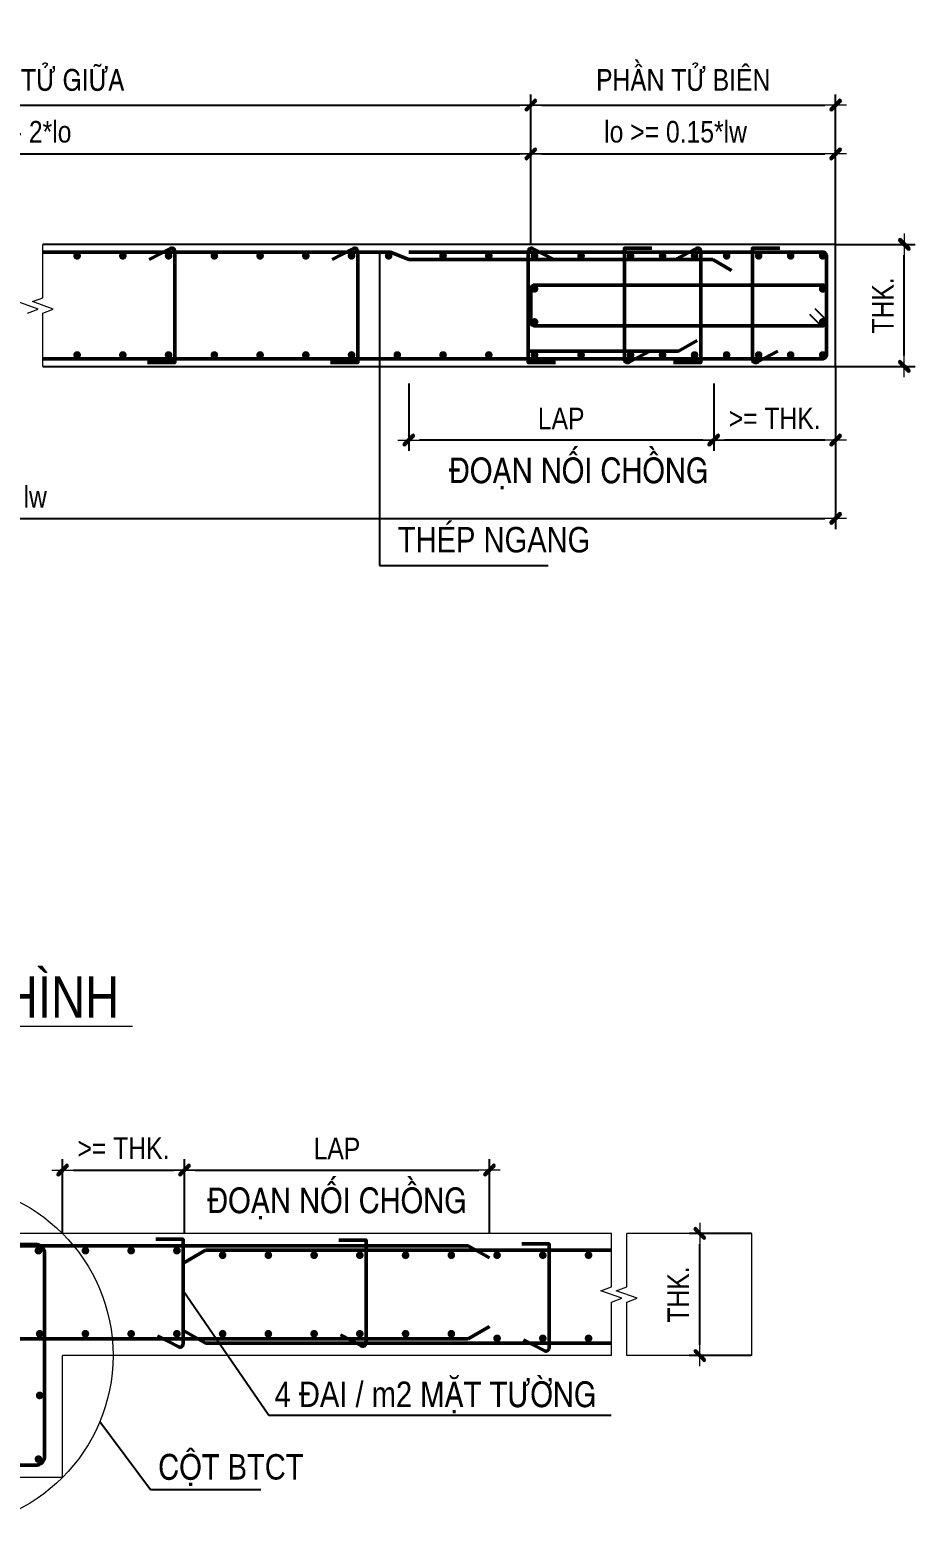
# Model space of a CAD drawing. Header units: millimetres. Extents: x -88960 to 836140, y 175458 to 320791.
# Drawn here: x 135470 to 143681, y 196309 to 210202 of the extents above; entities that cross this region are included whole.
import ezdxf
from ezdxf.enums import TextEntityAlignment as Align

# ---------------------------------------------------------------- set-up
doc = ezdxf.new("R2010")
doc.units = ezdxf.units.MM
doc.header["$LTSCALE"] = 1000
doc.layers.get('DEFPOINTS').update_dxf_attribs({"linetype": 'CONTINUOUS'})
for name, color, linetype, lineweight in [('CHUNHO', 1, 'CONTINUOUS', 13), ('CTHEP', 4, 'CONTINUOUS', 50), ('DBAO', 2, 'CONTINUOUS', 13), ('DGIONG', 4, 'CONTINUOUS', 13), ('KTH', 154, 'CONTINUOUS', 15), ('STICK', 1, 'CONTINUOUS', 9), ('TEXT', 1, 'CONTINUOUS', 15)]:
    doc.layers.add(name, color=color, linetype=linetype, lineweight=lineweight)
doc.layers.add('S-LINK-3', color=3, linetype='CONTINUOUS')
doc.layers.add('SW', color=7, linetype='CONTINUOUS')
doc.styles.add('romans', font='romans.shx', dxfattribs={"width": 0.8})
doc.styles.add('Star-HelCon', font='VHELVCN_0.TTF')
doc.styles.add('TTP-HelCon', font='VHELVCN_0.TTF')
doc.dimstyles.new('Star-100', dxfattribs={"dimscale": 100, "dimtxt": 2, "dimasz": 1, "dimexe": 1, "dimexo": 0.0625, "dimgap": 0.09, "dimtad": 0, "dimtoh": 1, "dimdec": 4, "dimrnd": 1, "dimdsep": 46, "dimtxsty": 'Star-HelCon', "dimblk": 'Stick', "dimcen": 0.09, "dimdle": 1.5, "dimclrd": 256, "dimclre": 256, "dimclrt": 7, "dimadec": 0, "dimazin": 0, "dimtfac": 1, "dimtdec": 4, "dimtix": 1, "dimtmove": 0, "dimatfit": 3, "dimfxl": 0.18, "dimtvp": 1, "dimtolj": 1, "dimtzin": 0, "dimarcsym": 2})
doc.dimstyles.new('TL 20', dxfattribs={"dimscale": 0, "dimtxt": 250, "dimasz": 200, "dimexe": 100, "dimexo": 200, "dimgap": 100, "dimtad": 1, "dimdec": 1, "dimlfac": 0.2, "dimdsep": 46, "dimtxsty": 'romans', "dimcen": 200, "dimdle": 100, "dimclrd": 256, "dimclre": 256, "dimclrt": 1, "dimaunit": 1, "dimadec": 0, "dimazin": 0, "dimtfac": 1, "dimtdec": 1, "dimtix": 1, "dimtmove": 2, "dimatfit": 3, "dimldrblk": 'OPEN30', "dimfxl": 1, "dimtolj": 1, "dimtzin": 0, "dimarcsym": 0})

# ---------------------------------------------------------------- blocks, each defined once
blk = doc.blocks.new('Stick')
at = {"layer": 'STICK'}
h = blk.add_hatch(color=256, dxfattribs=at)
edge = h.paths.add_edge_path()
edge.add_line((0.3, 0.5), (-0.5, -0.3))
edge.add_arc((-0.4, -0.4), 0.141, 135, 315)
edge.add_line((-0.3, -0.5), (0.5, 0.3))
edge.add_arc((0.4, 0.4), 0.141, 315, 495)
blk.add_line((1, 0), (-1, 0), dxfattribs=at)
blk.add_lwpolyline([(0.3, 0.5), (-0.5, -0.3, 1), (-0.3, -0.5), (0.5, 0.3, 1), (0.3, 0.5, 1)], format="xyb", dxfattribs=at)
blk = doc.blocks.new('*D688')
at = {"layer": 'DEFPOINTS', "color": 0, "transparency": 16777216}
for p in [(128094, 207082), (142944, 207082), (142944, 205673)]:
    blk.add_point(p, dxfattribs=at)
at = {"layer": 'KTH', "lineweight": -2, "transparency": 16777216}
for p, q in [((128094, 207076), (128094, 205573)), ((142944, 207076), (142944, 205573)), ((128194, 205673), (142844, 205673))]:
    blk.add_line(p, q, dxfattribs=at)
at = {"layer": 'KTH', "lineweight": -2, "transparency": 16777216, "xscale": 100, "yscale": 100, "zscale": 100, "rotation": 180}
blk.add_blockref('Stick', (128094, 205673), dxfattribs=at)
at = {"layer": 'KTH', "lineweight": -2, "transparency": 16777216, "xscale": 100, "yscale": 100, "zscale": 100}
blk.add_blockref('Stick', (142944, 205673), dxfattribs=at)
at = {"layer": 'KTH', "color": 7, "transparency": 16777216, "insert": (135519, 205873), "char_height": 200, "attachment_point": 5, "style": 'Star-HelCon'}
blk.add_mtext('\\A1;lw', dxfattribs=at)
blk = doc.blocks.new('*D690')
at = {"layer": 'DEFPOINTS', "color": 0, "transparency": 16777216}
for p in [(140116, 209505), (130922, 208922), (140116, 208214)]:
    blk.add_point(p, dxfattribs=at)
at = {"layer": 'KTH', "lineweight": -2, "transparency": 16777216}
for p, q in [((130922, 208928), (130922, 209605)), ((140116, 208220), (140116, 209605)), ((131022, 209505), (140016, 209505))]:
    blk.add_line(p, q, dxfattribs=at)
at = {"layer": 'KTH', "lineweight": -2, "transparency": 16777216, "xscale": 100, "yscale": 100, "zscale": 100, "rotation": 180}
blk.add_blockref('Stick', (130922, 209505), dxfattribs=at)
at = {"layer": 'KTH', "lineweight": -2, "transparency": 16777216, "xscale": 100, "yscale": 100, "zscale": 100}
blk.add_blockref('Stick', (140116, 209505), dxfattribs=at)
at = {"layer": 'KTH', "color": 7, "transparency": 16777216, "insert": (135519, 209737), "char_height": 200, "attachment_point": 5, "style": 'Star-HelCon'}
blk.add_mtext('\\A1;PHAÀN TÖÛ GIÖÕA', dxfattribs=at)
blk = doc.blocks.new('*D691')
at = {"layer": 'DEFPOINTS', "color": 0, "transparency": 16777216}
for p in [(142944, 209505), (140116, 208922), (142944, 208214)]:
    blk.add_point(p, dxfattribs=at)
at = {"layer": 'KTH', "lineweight": -2, "transparency": 16777216}
for p, q in [((140116, 208928), (140116, 209605)), ((142944, 208220), (142944, 209605)), ((140216, 209505), (142844, 209505))]:
    blk.add_line(p, q, dxfattribs=at)
at = {"layer": 'KTH', "lineweight": -2, "transparency": 16777216, "xscale": 100, "yscale": 100, "zscale": 100, "rotation": 180}
blk.add_blockref('Stick', (140116, 209505), dxfattribs=at)
at = {"layer": 'KTH', "lineweight": -2, "transparency": 16777216, "xscale": 100, "yscale": 100, "zscale": 100}
blk.add_blockref('Stick', (142944, 209505), dxfattribs=at)
at = {"layer": 'KTH', "color": 7, "transparency": 16777216, "insert": (141530, 209737), "char_height": 200, "attachment_point": 5, "style": 'Star-HelCon'}
blk.add_mtext('\\A1;PHAÀN TÖÛ BIEÂN', dxfattribs=at)
blk = doc.blocks.new('*D692')
at = {"layer": 'DEFPOINTS', "color": 0, "transparency": 16777216}
for p in [(142944, 208214), (143581, 208214), (142944, 207082)]:
    blk.add_point(p, dxfattribs=at)
at = {"layer": 'KTH', "lineweight": -2, "transparency": 16777216}
for p, q in [((142950, 208214), (143681, 208214)), ((143581, 207182), (143581, 208114)), ((142950, 207082), (143681, 207082))]:
    blk.add_line(p, q, dxfattribs=at)
at = {"layer": 'KTH', "lineweight": -2, "transparency": 16777216, "xscale": 100, "yscale": 100, "zscale": 100}
for p, rotation in [((143581, 208214), 90), ((143581, 207082), 270)]:
    blk.add_blockref('Stick', p, dxfattribs=dict(at, rotation=rotation))
at = {"layer": 'KTH', "color": 7, "transparency": 16777216, "insert": (143381, 207648), "char_height": 200, "attachment_point": 5, "rotation": 90, "style": 'Star-HelCon'}
blk.add_mtext('\\A1;THK.', dxfattribs=at)
blk = doc.blocks.new('A$C65BE6BB0')
at = {"layer": 'S-LINK-3'}
blk.add_line((17.9, -17.5), (-50.6, -87.8), dxfattribs=at)
blk.add_lwpolyline([(-17.9, 17.5), (-86.4, -52.9)], dxfattribs=at)
blk = doc.blocks.new('*D693')
at = {"layer": 'DEFPOINTS', "color": 0, "transparency": 16777216}
for p in [(142944, 209053), (140116, 208214), (142944, 208214)]:
    blk.add_point(p, dxfattribs=at)
at = {"layer": 'KTH', "lineweight": -2, "transparency": 16777216}
for p, q in [((140116, 208220), (140116, 209153)), ((142944, 208220), (142944, 209153)), ((140216, 209053), (142844, 209053))]:
    blk.add_line(p, q, dxfattribs=at)
at = {"layer": 'KTH', "lineweight": -2, "transparency": 16777216, "xscale": 100, "yscale": 100, "zscale": 100, "rotation": 180}
blk.add_blockref('Stick', (140116, 209053), dxfattribs=at)
at = {"layer": 'KTH', "lineweight": -2, "transparency": 16777216, "xscale": 100, "yscale": 100, "zscale": 100}
blk.add_blockref('Stick', (142944, 209053), dxfattribs=at)
at = {"layer": 'KTH', "color": 7, "transparency": 16777216, "insert": (141459, 209257), "char_height": 200, "attachment_point": 5, "style": 'Star-HelCon'}
blk.add_mtext('\\A1;lo >= 0.15*lw', dxfattribs=at)
blk = doc.blocks.new('*D694')
at = {"layer": 'DEFPOINTS', "color": 0, "transparency": 16777216}
for p in [(140116, 209053), (130922, 208214), (140116, 208214)]:
    blk.add_point(p, dxfattribs=at)
at = {"layer": 'KTH', "lineweight": -2, "transparency": 16777216}
for p, q in [((130922, 208220), (130922, 209153)), ((140116, 208220), (140116, 209153)), ((131022, 209053), (140016, 209053))]:
    blk.add_line(p, q, dxfattribs=at)
at = {"layer": 'KTH', "lineweight": -2, "transparency": 16777216, "xscale": 100, "yscale": 100, "zscale": 100, "rotation": 180}
blk.add_blockref('Stick', (130922, 209053), dxfattribs=at)
at = {"layer": 'KTH', "lineweight": -2, "transparency": 16777216, "xscale": 100, "yscale": 100, "zscale": 100}
blk.add_blockref('Stick', (140116, 209053), dxfattribs=at)
at = {"layer": 'KTH', "color": 7, "transparency": 16777216, "insert": (135448, 209257), "char_height": 200, "attachment_point": 5, "style": 'Star-HelCon'}
blk.add_mtext('\\A1;lw - 2*lo', dxfattribs=at)
blk = doc.blocks.new('*D711')
at = {"layer": 'DEFPOINTS', "color": 0, "transparency": 16777216}
for p in [(136904, 199629), (135773, 199041), (136904, 199041)]:
    blk.add_point(p, dxfattribs=at)
at = {"layer": 'KTH', "lineweight": -2, "transparency": 16777216}
for p, q in [((135773, 199047), (135773, 199729)), ((136904, 199047), (136904, 199729)), ((135873, 199629), (136804, 199629))]:
    blk.add_line(p, q, dxfattribs=at)
at = {"layer": 'KTH', "lineweight": -2, "transparency": 16777216, "xscale": 100, "yscale": 100, "zscale": 100, "rotation": 180}
blk.add_blockref('Stick', (135773, 199629), dxfattribs=at)
at = {"layer": 'KTH', "lineweight": -2, "transparency": 16777216, "xscale": 100, "yscale": 100, "zscale": 100}
blk.add_blockref('Stick', (136904, 199629), dxfattribs=at)
at = {"layer": 'KTH', "color": 7, "transparency": 16777216, "insert": (136338, 199832), "char_height": 200, "attachment_point": 5, "style": 'Star-HelCon'}
blk.add_mtext('\\A1;>= THK.', dxfattribs=at)
blk = doc.blocks.new('*D714')
at = {"layer": 'DEFPOINTS', "color": 0, "transparency": 16777216}
for p in [(139733, 199629), (136904, 199041), (139733, 199041)]:
    blk.add_point(p, dxfattribs=at)
at = {"layer": 'KTH', "lineweight": -2, "transparency": 16777216}
for p, q in [((136904, 199047), (136904, 199729)), ((139733, 199047), (139733, 199729)), ((137004, 199629), (139633, 199629))]:
    blk.add_line(p, q, dxfattribs=at)
at = {"layer": 'KTH', "lineweight": -2, "transparency": 16777216, "xscale": 100, "yscale": 100, "zscale": 100, "rotation": 180}
blk.add_blockref('Stick', (136904, 199629), dxfattribs=at)
at = {"layer": 'KTH', "lineweight": -2, "transparency": 16777216, "xscale": 100, "yscale": 100, "zscale": 100}
blk.add_blockref('Stick', (139733, 199629), dxfattribs=at)
at = {"layer": 'KTH', "color": 7, "transparency": 16777216, "insert": (138318, 199829), "char_height": 200, "attachment_point": 5, "style": 'Star-HelCon'}
blk.add_mtext('\\A1;LAP', dxfattribs=at)
blk = doc.blocks.new('*D716')
at = {"layer": 'DEFPOINTS', "color": 0, "transparency": 16777216}
for p in [(141684, 199041), (142165, 199041), (142165, 197909)]:
    blk.add_point(p, dxfattribs=at)
at = {"layer": 'KTH', "lineweight": -2, "transparency": 16777216}
for p, q in [((142159, 199041), (141584, 199041)), ((141684, 198009), (141684, 198941)), ((142159, 197909), (141584, 197909))]:
    blk.add_line(p, q, dxfattribs=at)
at = {"layer": 'KTH', "lineweight": -2, "transparency": 16777216, "xscale": 100, "yscale": 100, "zscale": 100}
for p, rotation in [((141684, 199041), 90), ((141684, 197909), 270)]:
    blk.add_blockref('Stick', p, dxfattribs=dict(at, rotation=rotation))
at = {"layer": 'KTH', "color": 7, "transparency": 16777216, "insert": (141484, 198475), "char_height": 200, "attachment_point": 5, "rotation": 90, "style": 'Star-HelCon'}
blk.add_mtext('\\A1;THK.', dxfattribs=at)
blk = doc.blocks.new('*D719')
at = {"layer": 'DEFPOINTS', "color": 0, "transparency": 16777216}
for p in [(138984, 206929), (141813, 206929), (138984, 206399)]:
    blk.add_point(p, dxfattribs=at)
at = {"layer": 'KTH', "lineweight": -2, "transparency": 16777216}
for p, q in [((138984, 206923), (138984, 206299)), ((141813, 206923), (141813, 206299)), ((141713, 206399), (139084, 206399))]:
    blk.add_line(p, q, dxfattribs=at)
at = {"layer": 'KTH', "lineweight": -2, "transparency": 16777216, "xscale": 100, "yscale": 100, "zscale": 100, "rotation": 180}
blk.add_blockref('Stick', (138984, 206399), dxfattribs=at)
at = {"layer": 'KTH', "lineweight": -2, "transparency": 16777216, "xscale": 100, "yscale": 100, "zscale": 100}
blk.add_blockref('Stick', (141813, 206399), dxfattribs=at)
at = {"layer": 'KTH', "color": 7, "transparency": 16777216, "insert": (140398, 206599), "char_height": 200, "attachment_point": 5, "style": 'Star-HelCon'}
blk.add_mtext('\\A1;LAP', dxfattribs=at)
blk = doc.blocks.new('*D720')
at = {"layer": 'DEFPOINTS', "color": 0, "transparency": 16777216}
for p in [(141813, 206929), (142944, 206929), (141813, 206399)]:
    blk.add_point(p, dxfattribs=at)
at = {"layer": 'KTH', "lineweight": -2, "transparency": 16777216}
for p, q in [((141813, 206923), (141813, 206299)), ((142944, 206923), (142944, 206299)), ((142844, 206399), (141913, 206399))]:
    blk.add_line(p, q, dxfattribs=at)
at = {"layer": 'KTH', "lineweight": -2, "transparency": 16777216, "xscale": 100, "yscale": 100, "zscale": 100, "rotation": 180}
blk.add_blockref('Stick', (141813, 206399), dxfattribs=at)
at = {"layer": 'KTH', "lineweight": -2, "transparency": 16777216, "xscale": 100, "yscale": 100, "zscale": 100}
blk.add_blockref('Stick', (142944, 206399), dxfattribs=at)
at = {"layer": 'KTH', "color": 7, "transparency": 16777216, "insert": (142378, 206601), "char_height": 200, "attachment_point": 5, "style": 'Star-HelCon'}
blk.add_mtext('\\A1;>= THK.', dxfattribs=at)

msp = doc.modelspace()

# ---------------------------------------------------------------- linework, layer by layer
at = {"layer": 'CTHEP'}
for p, q in [((138814.3584, 208142.7957), (138984.07678, 208072.07972)), ((141804.18297, 208072.07972), (141977.40109, 207972.07219)), ((141487.42556, 207223.48772), (141660.64367, 207323.49524)), ((129745.5914, 198927.64502), (139536.74016, 198927.64502)), ((135522.05613, 198939.03677), (133760.74898, 198939.03677)), ((135606.43734, 198854.17902), (135606.43985, 196975.88197)), ((137100.05036, 198885.21542), (136904.07643, 198772.06982)), ((140864.17056, 198885.21542), (137100.05036, 198885.21542)), ((139536.74016, 198927.64502), (139732.71409, 198814.49942)), ((137100.05036, 198022.48022), (136904.07643, 198135.62582)), ((139536.74016, 198064.90982), (139732.71409, 198178.05542)), ((139536.74016, 198064.90982), (128163.68418, 198064.90982)), ((140864.17056, 198022.48022), (137100.05036, 198022.48022)), ((135522.05613, 196891.02422), (133760.74898, 196891.02422))]:
    msp.add_line(p, q, dxfattribs=at)
for points in [[(138814.35843, 208142.79568), (135589.71059, 208142.79569)], [(138984.07678, 208072.07972), (141804.18297, 208072.07972)], [(141487.42556, 207223.45531), (140080.12022, 207223.4553)]]:
    msp.add_lwpolyline(points, dxfattribs=at)
for points in [[(135589.71059, 207152.77169), (142823.95283, 207152.77166, 0.4142135637), (142859.31083, 207188.12966), (142859.31083, 208107.43766, 0.4142135624), (142823.95283, 208142.79566), (138984.07678, 208142.79566)], [(136577.64758, 208073.59659), (136767.81815, 208172.07442, -0.6250265827), (136814.10087, 208149.51379), (136814.10087, 207117.41377), (136560.70463, 207117.41377)], [(138274.83158, 208073.59659), (138465.00215, 208172.07442, -0.6250265827), (138511.28487, 208149.51379), (138511.28487, 207117.41377), (138257.88863, 207117.41377)], [(140329.78112, 208073.59659), (140139.61055, 208172.07442, 0.6250265827), (140093.32783, 208149.51379), (140093.32783, 207117.41377), (140346.72407, 207117.41377)], [(141220.7993, 207221.97084), (141030.62873, 207123.49302, -0.6250265827), (140984.34601, 207146.05365), (140984.34601, 208178.15366), (141237.74226, 208178.15366)], [(141457.04575, 208073.59659), (141647.21632, 208172.07442, -0.6250265827), (141693.49904, 208149.51379), (141693.49904, 207117.41377), (141440.10279, 207117.41377)], [(142408.82355, 207221.97084), (142218.65298, 207123.49302, -0.6250265827), (142172.37026, 207146.05365), (142172.37026, 208178.15366), (142425.7665, 208178.15366)], [(136654.47572, 198091.4574), (136844.64629, 197992.97957, 0.6250265827), (136890.92901, 198015.54021), (136890.92901, 198987.2218), (136637.53277, 198987.2218)], [(138351.65972, 198099.66121), (138541.83029, 198001.18338, 0.6250265827), (138588.11301, 198023.74402), (138588.11301, 198980.1502), (138334.71677, 198980.1502)], [(140048.84372, 198054.76435), (140239.01429, 197956.28652, 0.6250265827), (140285.29701, 197978.84716), (140285.29701, 198944.7922), (140031.90077, 198944.7922)]]:
    msp.add_lwpolyline(points, format="xyb", dxfattribs=at)
for points, const_width in [([(135890.25942, 208107.43766, 1), (135925.61742, 208107.43766, 1)], 35.358), ([(136314.55542, 208107.43766, 1), (136349.91342, 208107.43766, 1)], 35.358), ([(136738.85142, 208107.43766, 1), (136774.20942, 208107.43766, 1)], 35.358), ([(137163.14742, 208107.43766, 1), (137198.50542, 208107.43766, 1)], 35.358), ([(137587.44342, 208107.43766, 1), (137622.80142, 208107.43766, 1)], 35.358), ([(138011.73942, 208107.43766, 1), (138047.09742, 208107.43766, 1)], 35.358), ([(138436.03542, 208107.43766, 1), (138471.39342, 208107.43766, 1)], 35.358), ([(138779.86339, 208107.43766, 1), (138815.22139, 208107.43766, 1)], 35.358), ([(139284.62742, 208107.43766, 1), (139319.98542, 208107.43766, 1)], 35.358), ([(139708.92342, 208107.43766, 1), (139744.28142, 208107.43766, 1)], 35.358), ([(140133.21928, 208107.43766, 1), (140168.57728, 208107.43766, 1)], 35.358), ([(140600.23491, 208107.43766, -1), (140564.87691, 208107.43766, -1)], 35.358), ([(141059.59546, 208107.43766, -1), (141024.23746, 208107.43766, -1)], 35.358), ([(141356.60152, 208107.43766, -1), (141321.24352, 208107.43766, -1)], 35.358), ([(141653.60759, 208107.43766, -1), (141618.24959, 208107.43766, -1)], 35.358), ([(141950.61365, 208107.43766, -1), (141915.25565, 208107.43766, -1)], 35.358), ([(142247.61971, 208107.43766, -1), (142212.26171, 208107.43766, -1)], 35.358), ([(142544.62577, 208107.43766, -1), (142509.26777, 208107.43766, -1)], 35.358), ([(142841.63183, 208107.43766, -1), (142806.27383, 208107.43766, -1)], 35.358), ([(140133.21928, 207801.00167, 1), (140168.57728, 207801.00167, 1)], 35.358), ([(142841.63183, 207801.00167, -1), (142806.27383, 207801.00167, -1)], 35.358), ([(140133.21928, 207494.56567, 1), (140168.57728, 207494.56567, 1)], 35.358), ([(142841.63183, 207494.56567, -1), (142806.27383, 207494.56567, -1)], 35.358), ([(135890.25942, 207188.12967, 1), (135925.61742, 207188.12967, 1)], 35.358), ([(136314.55542, 207188.12967, 1), (136349.91342, 207188.12967, 1)], 35.358), ([(136738.85142, 207188.12967, 1), (136774.20942, 207188.12967, 1)], 35.358), ([(137163.14742, 207188.12967, 1), (137198.50542, 207188.12967, 1)], 35.358), ([(137587.44342, 207188.12967, 1), (137622.80142, 207188.12967, 1)], 35.358), ([(138011.73942, 207188.12967, 1), (138047.09742, 207188.12967, 1)], 35.358), ([(138436.03542, 207188.12967, 1), (138471.39342, 207188.12967, 1)], 35.358), ([(138860.33142, 207188.12967, 1), (138895.68942, 207188.12967, 1)], 35.358), ([(139284.62742, 207188.12967, 1), (139319.98542, 207188.12967, 1)], 35.358), ([(139708.92342, 207188.12967, 1), (139744.28142, 207188.12967, 1)], 35.358), ([(140133.21928, 207188.12967, 1), (140168.57728, 207188.12967, 1)], 35.358), ([(140600.23491, 207188.12967, -1), (140564.87691, 207188.12967, -1)], 35.358), ([(141059.59546, 207188.12967, -1), (141024.23746, 207188.12967, -1)], 35.358), ([(141356.60152, 207188.12967, -1), (141321.24352, 207188.12967, -1)], 35.358), ([(141653.60759, 207188.12967, -1), (141618.24959, 207188.12967, -1)], 35.358), ([(141950.61365, 207188.12967, -1), (141915.25565, 207188.12967, -1)], 35.358), ([(142247.61971, 207188.12967, -1), (142212.26171, 207188.12967, -1)], 35.358), ([(142544.62577, 207188.12967, -1), (142509.26777, 207188.12967, -1)], 35.358), ([(142841.63183, 207188.12967, -1), (142806.27383, 207188.12967, -1)], 35.358), ([(135531.31279, 198881.681, 1), (135566.84758, 198881.681, 1)], 35.18121), ([(135966.99917, 198881.67962, 1), (136002.53396, 198881.67962, 1)], 35.18121), ([(136391.29517, 198881.67962, 1), (136426.82996, 198881.67962, 1)], 35.18121), ([(136815.59117, 198881.67962, 1), (136851.12596, 198881.67962, 1)], 35.18121), ([(137239.88717, 198839.25002, 1), (137275.42196, 198839.25002, 1)], 35.18121), ([(137664.18317, 198839.25002, 1), (137699.71796, 198839.25002, 1)], 35.18121), ([(138088.47917, 198839.25002, 1), (138124.01396, 198839.25002, 1)], 35.18121), ([(138512.77517, 198839.25002, 1), (138548.30996, 198839.25002, 1)], 35.18121), ([(138937.07117, 198839.25002, 1), (138972.60596, 198839.25002, 1)], 35.18121), ([(139361.36717, 198839.25002, 1), (139396.90196, 198839.25002, 1)], 35.18121), ([(139785.66317, 198839.25002, 1), (139821.19796, 198839.25002, 1)], 35.18121), ([(140209.95917, 198839.25002, 1), (140245.49396, 198839.25002, 1)], 35.18121), ([(140634.25517, 198839.25002, 1), (140669.78996, 198839.25002, 1)], 35.18121), ([(135542.70456, 198110.87636, -1), (135578.23935, 198110.87636, -1)], 35.18121), ([(135966.99917, 198110.87502, -1), (136002.53396, 198110.87502, -1)], 35.18121), ([(136391.29517, 198110.87502, -1), (136426.82996, 198110.87502, -1)], 35.18121), ([(136815.59117, 198110.87502, -1), (136851.12596, 198110.87502, -1)], 35.18121), ([(137239.88717, 198110.87502, -1), (137275.42196, 198110.87502, -1)], 35.18121), ([(137664.18317, 198110.87502, -1), (137699.71796, 198110.87502, -1)], 35.18121), ([(138088.47917, 198110.87502, -1), (138124.01396, 198110.87502, -1)], 35.18121), ([(138512.77517, 198110.87502, -1), (138548.30996, 198110.87502, -1)], 35.18121), ([(138937.07117, 198110.87502, -1), (138972.60596, 198110.87502, -1)], 35.18121), ([(139361.36717, 198110.87502, -1), (139396.90196, 198110.87502, -1)], 35.18121), ([(139785.66317, 198068.44562, -1), (139821.19796, 198068.44562, -1)], 35.18121), ([(140209.95917, 198068.44562, -1), (140245.49396, 198068.44562, -1)], 35.18121), ([(140634.25517, 198068.44562, -1), (140669.78996, 198068.44562, -1)], 35.18121), ([(135578.24376, 197538.82706, 1), (135542.70897, 197538.82706, 1)], 35.18121), ([(135531.31279, 196948.37999, -1), (135566.84758, 196948.37999, -1)], 35.18121)]:
    msp.add_lwpolyline(points, format="xyb", close=True, dxfattribs=dict(at, const_width=const_width))
msp.add_lwpolyline([(140150.89828, 207459.20767), (142823.95283, 207459.20767, 0.4142135624), (142859.31083, 207494.56567), (142859.31083, 207801.00167, 0.4142135624), (142823.95283, 207836.35967), (140150.89828, 207836.35967, 0.4142135624), (140115.54028, 207801.00167), (140115.54028, 207494.56567, 0.4142135624)], format="xyb", close=True, dxfattribs=at)
for centre, start, end in [((135521.57814, 198854.17891), 0.000069082, 90), ((135521.57814, 196975.88208), 270, 359.999930918)]:
    msp.add_arc(centre, 84.8592, start, end, dxfattribs=at)
at = {"layer": 'DBAO', "linetype": 'Continuous'}
for p, q in [((135492.56528, 207683.14169), (135589.71059, 207718.49969)), ((135545.4239, 207612.42569), (135351.13328, 207683.14169)), ((135448.27859, 207577.06769), (135545.4239, 207612.42569)), ((135686.8559, 207612.42569), (135492.56528, 207683.14169)), ((135589.71059, 207577.06769), (135686.8559, 207612.42569))]:
    msp.add_line(p, q, dxfattribs=at)
at = {"layer": 'DBAO'}
for p, q in [((140864.17056, 199040.79062), (128163.68418, 199040.79062)), ((142165.44374, 199040.79062), (141005.60256, 199040.79062)), ((142165.44374, 197909.33462), (142165.44374, 199040.79062)), ((140767.02526, 198510.42062), (140864.17056, 198545.77862)), ((140908.45726, 198510.42062), (141005.60256, 198545.77862)), ((140961.31587, 198439.70462), (140767.02526, 198510.42062)), ((140864.17056, 198404.34662), (140961.31587, 198439.70462)), ((141102.74787, 198439.70462), (140908.45726, 198510.42062)), ((141005.60256, 198404.34662), (141102.74787, 198439.70462)), ((140864.17056, 197909.33462), (135772.62178, 197909.33462)), ((135772.62178, 196777.87862), (135772.62178, 197909.33462)), ((142165.44374, 197909.33462), (141005.60256, 197909.33462)), ((135772.62178, 196777.87862), (133509.70978, 196777.87862))]:
    msp.add_line(p, q, dxfattribs=at)
at = {"layer": 'DBAO', "linetype": 'Continuous'}
for points in [[(135589.71059, 207082.05569), (142944.17042, 207082.05566), (142944.17043, 208213.51166), (135589.71059, 208213.51169)], [(135589.71059, 207718.49969), (135589.71059, 208213.51169)], [(135589.71059, 207082.05569), (135589.71059, 207577.06769)]]:
    msp.add_lwpolyline(points, dxfattribs=at)
at = {"layer": 'DBAO'}
for points in [[(140864.17056, 198545.77862), (140864.17056, 199040.79062)], [(141005.60256, 198545.77862), (141005.60256, 199040.79062)], [(140864.17056, 197909.33462), (140864.17056, 198404.34662)], [(141005.60256, 197909.33462), (141005.60256, 198404.34662)]]:
    msp.add_lwpolyline(points, dxfattribs=at)
at = {"layer": 'DGIONG'}
msp.add_circle((134641.16578, 197909.33462), 1600.11947, dxfattribs=at)
at = {"layer": 'SW', "linetype": 'Continuous'}
msp.add_lwpolyline([(135589.71059, 207082.05569), (142944.17042, 207082.05567), (142944.17043, 208213.51167), (135589.71059, 208213.51169)], dxfattribs=at)

# ---------------------------------------------------------------- block references
at = {"layer": 'S-LINK-3', "color": 3, "xscale": -1.414319999966157, "yscale": 1.41432, "zscale": 1.41432, "rotation": 0.729397168987358}
msp.add_blockref('A$C65BE6BB0', (142725.76228, 207592.75622), dxfattribs=at)

# ---------------------------------------------------------------- texts
at = {"layer": 'CHUNHO', "style": 'Star-HelCon'}
for s, p in [('ÑOAÏN NOÁI CHOÀNG', (139356.82871, 206000.34112)), ('THEÙP NGANG', (138882.96926, 205357.13715)), ('ÑOAÏN NOÁI CHOÀNG', (137114.72439, 199230.84243)), ('4 ÑAI / m2 MAËT TÖÔØNG', (137740.10378, 197432.22244)), ('COÄT BTCT', (136660.79508, 196758.85323))]:
    msp.add_text(s, height=235.72, dxfattribs=at).set_placement(p)
at = {"layer": 'TEXT', "color": 2, "style": 'TTP-HelCon'}
msp.add_text('%%U27. CHI TIEÁT VAÙCH TAÀNG HAÀM ÑIEÅN HÌNH ', height=383.045, dxfattribs=at).set_placement((127610.79119, 201232.85997), align=Align.MIDDLE_LEFT)

# ---------------------------------------------------------------- dimensions: what is measured, and where the dimension line sits
at = {"layer": 'KTH'}
for base, p1, p2, text, picture, middle in [((140115.5403, 209505.0379), (130922.45888, 208921.9506), (140115.5403, 208213.51167), 'PHAÀN TÖÛ GIÖÕA', '*D690', (135518.99959, 209737.0379)), ((142944.17031, 209505.0379), (140115.5403, 208921.95155), (142944.17031, 208213.51272), 'PHAÀN TÖÛ BIEÂN', '*D691', (141529.85531, 209737.0379)), ((142944.17043, 205673.478), (128093.82901, 207082.05572), (142944.17043, 207082.05566), 'lw', '*D688', (135518.99972, 205873.478)), ((136904.07643, 199629.31462), (135772.62043, 199040.79062), (136904.07643, 199040.79062), '>= THK.', '*D711', (136338.34843, 199831.98129)), ((139732.71409, 199629.31462), (136904.07643, 199040.79062), (139732.71409, 199040.79062), 'LAP', '*D714', (138318.39526, 199829.31462))]:
    dim = msp.add_linear_dim(base=base, p1=p1, p2=p2, text=text, dimstyle='Star-100', dxfattribs=at)
    dim.commit()
    dim.dimension.update_dxf_attribs({"geometry": picture, "text_midpoint": middle})
for base, p1, p2, text, picture, middle in [((140115.5403, 209052.77602), (130922.45389, 208213.51176), (140115.5403, 208213.51172), 'lw - 2*lo', '*D694', (135448.28871, 209052.77602)), ((142944.17031, 209052.77602), (140115.5403, 208213.51167), (142944.17031, 208213.51272), 'lo >= 0.15*lw', '*D693', (141459.13931, 209052.77602))]:
    dim = msp.add_linear_dim(base=base, p1=p1, p2=p2, text=text, dimstyle='Star-100', dxfattribs=at)
    dim.commit()
    dim.dimension.update_dxf_attribs({"geometry": picture, "text_midpoint": middle, "dimtype": 160})
for base, p1, p2, angle, text, picture, middle in [((143580.61433, 208213.51172), (142944.17033, 207082.05572), (142944.17041, 208213.51172), 90, 'THK.', '*D692', (143380.61433, 207647.78372)), ((138984.07678, 206398.81332), (141812.71443, 206929.18332), (138984.07678, 206929.18332), 180, 'LAP', '*D719', (140398.3956, 206598.81332)), ((141812.71443, 206398.81332), (142944.17043, 206929.18332), (141812.71443, 206929.18332), 180, '>= THK.', '*D720', (142378.44243, 206601.47999)), ((141683.52493, 199040.79062), (142165.44374, 197909.33462), (142165.44374, 199040.79062), 90, 'THK.', '*D716', (141483.52493, 198475.06262))]:
    dim = msp.add_linear_dim(base=base, p1=p1, p2=p2, angle=angle, text=text, dimstyle='Star-100', dxfattribs=at)
    dim.commit()
    dim.dimension.update_dxf_attribs({"geometry": picture, "text_midpoint": middle})

# ---------------------------------------------------------------- leaders
at = {"layer": 'DGIONG'}
for points in [[(138713.80471, 208142.79568), (138713.8047, 205234.46284), (140277.14722, 205234.46284)], [(136890.92901, 198512.1233), (137687.22144, 197354.44396), (140862.06555, 197354.44396)], [(136119.48341, 197296.99541), (136590.07908, 196666.2111), (137612.2626, 196666.2111)]]:
    msp.add_leader(points, dimstyle='TL 20', override={"dimscale": 1, "dimldrblk": 'None'}, dxfattribs=at)

doc.saveas('drawing.dxf')
